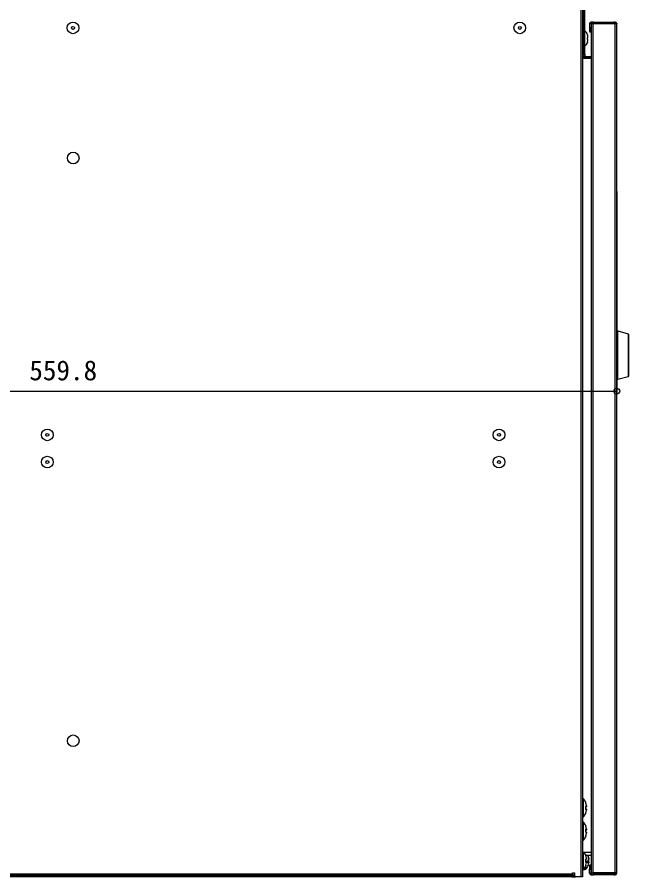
# Model space of a CAD drawing. Units: millimetres, scale not verified. Extents: x -875 to 875, y -1300 to 1292.
# Drawn here: x -345.7 to -30.9, y -808.9 to -366.4 of the extents above; entities that cross this region are included whole.
import ezdxf
from ezdxf.enums import TextEntityAlignment as Align

# ---------------------------------------------------------------- set-up
doc = ezdxf.new("R2010")
doc.units = ezdxf.units.MM
doc.header["$LTSCALE"] = 8
doc.layers.add('0-5_YKK_13', color=4, linetype='Continuous')
doc.layers.add('0-7_YKK_D', color=6, linetype='Continuous')
doc.styles.add('ＭＳ ゴシック', font='')
doc.styles.get('ＭＳ ゴシック').set_extended_font_data('MS Gothic')

msp = doc.modelspace()

# ---------------------------------------------------------------- linework, layer by layer
at = {"layer": '0-5_YKK_13'}
for p, q in [((-55.632, -233.354), (-55.632, -808.926)), ((-54.832, -233.885), (-54.832, -771.181)), ((-54.432, -352.026), (-54.432, -385.426)), ((-53.632, -385.426), (-53.632, -352.026)), ((-51.132, -369.726), (-51.132, -371.926)), ((-51.132, -369.726), (-50.332, -369.726)), ((-50.332, -368.926), (-50.132, -368.926)), ((-50.332, -368.926), (-50.332, -369.726)), ((-50.332, -369.726), (-50.332, -371.926)), ((-50.332, -369.726), (-50.132, -369.726)), ((-50.132, -368.926), (-50.132, -369.726)), ((-49.132, -368.926), (-50.132, -368.926)), ((-50.132, -369.726), (-49.132, -369.726)), ((-50.132, -806.926), (-50.132, -369.926)), ((-49.282, -369.926), (-50.132, -369.926)), ((-37.932, -369.926), (-49.282, -369.926)), ((-49.282, -806.926), (-49.282, -369.926)), ((-49.132, -368.926), (-38.632, -368.926)), ((-49.132, -369.726), (-49.132, -368.926)), ((-38.632, -369.726), (-49.132, -369.726)), ((-38.632, -368.926), (-38.632, -369.726)), ((-37.932, -368.926), (-38.132, -368.926)), ((-37.932, -369.726), (-38.132, -369.726)), ((-37.932, -368.926), (-37.932, -369.726)), ((-37.932, -369.726), (-37.932, -369.926)), ((-37.132, -369.726), (-37.932, -369.726)), ((-37.932, -806.926), (-37.932, -369.926)), ((-37.132, -369.726), (-37.132, -369.926)), ((-51.132, -371.926), (-51.132, -373.926)), ((-50.332, -371.926), (-51.132, -371.926)), ((-52.224, -377.726), (-52.224, -377.126)), ((-52.177, -376.926), (-52.045, -376.926)), ((-52.045, -377.926), (-52.177, -377.926)), ((-52.177, -379.226), (-52.045, -378.426)), ((-54.432, -385.926), (-54.832, -385.926)), ((-50.132, -387.626), (-54.832, -387.626)), ((-54.432, -386.426), (-54.432, -385.426)), ((-54.432, -385.426), (-53.632, -385.426)), ((-53.632, -386.426), (-54.432, -386.426)), ((-54.432, -386.626), (-54.432, -386.426)), ((-53.632, -385.426), (-53.632, -386.426)), ((-53.632, -386.626), (-53.632, -386.426)), ((-53.632, -386.626), (-50.132, -386.626)), ((-53.632, -387.426), (-50.132, -387.426)), ((-37.132, -527.926), (-36.632, -527.926)), ((-36.632, -527.926), (-31.303, -529.354)), ((-36.632, -552.926), (-36.632, -527.926)), ((-31.303, -529.354), (-31.303, -551.498)), ((-30.932, -551.015), (-30.932, -529.837)), ((-36.632, -552.926), (-37.132, -552.926)), ((-31.303, -551.498), (-36.632, -552.926)), ((-54.632, -768.726), (-54.434, -768.726)), ((-54.632, -773.602), (-54.632, -768.726)), ((-54.434, -768.726), (-54.434, -778.126)), ((-54.284, -778.058), (-54.284, -768.793)), ((-54.832, -771.181), (-54.832, -773.594)), ((-54.832, -773.594), (-54.832, -775.671)), ((-54.632, -778.126), (-54.632, -773.602)), ((-53.225, -770.389), (-53.225, -770.428)), ((-53.225, -773.167), (-53.225, -773.91)), ((-53.205, -773.174), (-53.205, -773.896)), ((-53.205, -773.174), (-53.205, -773.175)), ((-52.87, -773.984), (-53.2, -773.984)), ((-53.187, -774.066), (-52.868, -774.066)), ((-53.187, -774.066), (-52.87, -774.066)), ((-54.832, -775.671), (-54.832, -783.181)), ((-54.434, -778.126), (-54.632, -778.126)), ((-53.225, -776.451), (-53.225, -776.462)), ((-54.832, -783.181), (-54.832, -784.921)), ((-54.632, -780.726), (-54.434, -780.726)), ((-54.632, -784.899), (-54.632, -780.726)), ((-54.434, -780.726), (-54.434, -790.126)), ((-54.284, -790.058), (-54.284, -780.793)), ((-54.832, -784.921), (-54.832, -787.671)), ((-54.632, -790.126), (-54.632, -784.899)), ((-53.225, -784.718), (-53.225, -785.457)), ((-53.205, -784.738), (-53.205, -785.456)), ((-53.205, -784.738), (-53.205, -784.74)), ((-53.205, -784.953), (-52.87, -784.953)), ((-52.87, -784.706), (-53.204, -784.706)), ((-52.865, -784.709), (-53.204, -784.709)), ((-52.87, -784.706), (-52.865, -784.705)), ((-54.832, -787.671), (-54.832, -808.926)), ((-54.434, -790.126), (-54.632, -790.126)), ((-53.225, -788.379), (-53.225, -788.462)), ((-53.206, -788.383), (-53.205, -788.375)), ((-53.205, -788.294), (-53.205, -788.376)), ((-50.132, -796.426), (-54.832, -796.426)), ((-54.632, -800.836), (-54.632, -796.426)), ((-54.434, -796.426), (-54.434, -805.126)), ((-54.284, -805.058), (-54.284, -796.426)), ((-53.632, -796.659), (-53.632, -796.426)), ((-54.632, -805.126), (-54.632, -800.836)), ((-53.225, -797.391), (-53.225, -797.389)), ((-53.225, -797.389), (-53.225, -797.456)), ((-53.225, -800.318), (-53.225, -801.059)), ((-53.205, -800.321), (-53.205, -801.041)), ((-53.205, -800.321), (-53.205, -800.321)), ((-53.084, -800.848), (-53.084, -800.003)), ((-50.132, -797.926), (-53.022, -797.926)), ((-52.652, -799.549), (-52.654, -799.594)), ((-52.025, -800.919), (-52.025, -801.633)), ((-52.005, -800.905), (-52.005, -801.598)), ((-51.67, -800.691), (-51.982, -800.691)), ((-54.832, -805.126), (-54.632, -805.126)), ((-54.434, -805.126), (-54.632, -805.126)), ((-53.432, -805.126), (-53.432, -803.859)), ((-53.234, -805.126), (-53.432, -805.126)), ((-53.234, -803.447), (-53.234, -805.126)), ((-53.225, -803.46), (-53.225, -803.462)), ((-52.87, -800.927), (-53.205, -800.927)), ((-53.201, -801.117), (-52.866, -801.117)), ((-53.201, -801.119), (-52.87, -801.119)), ((-53.084, -805.058), (-53.084, -803.093)), ((-52.866, -801.123), (-52.87, -801.119)), ((-52.005, -801.291), (-51.658, -801.291)), ((-52.005, -801.312), (-51.67, -801.312)), ((-51.658, -801.295), (-51.67, -801.312)), ((-51.132, -807.126), (-51.132, -804.926)), ((-51.132, -804.926), (-50.332, -804.926)), ((-50.332, -807.126), (-50.332, -804.926)), ((-574.232, -807.326), (-59.832, -807.326)), ((-60.332, -808.926), (-573.732, -808.926)), ((-60.332, -808.126), (-60.332, -808.926)), ((-60.332, -808.926), (-59.332, -808.926)), ((-59.832, -807.326), (-59.832, -808.126)), ((-58.832, -808.126), (-59.332, -808.126)), ((-59.332, -808.926), (-58.332, -808.926)), ((-55.632, -808.926), (-58.332, -808.926)), ((-54.832, -808.926), (-55.632, -808.926)), ((-51.132, -807.126), (-50.332, -807.126)), ((-50.332, -807.126), (-50.132, -807.126)), ((-50.332, -807.926), (-50.332, -807.126)), ((-50.332, -807.926), (-50.132, -807.926)), ((-50.132, -806.926), (-49.282, -806.926)), ((-37.932, -806.926), (-49.282, -806.926)), ((-49.132, -807.126), (-38.632, -807.126)), ((-49.132, -807.926), (-49.132, -807.126)), ((-38.632, -807.926), (-49.132, -807.926)), ((-38.632, -807.126), (-38.632, -807.926)), ((-38.632, -807.926), (-38.132, -807.926)), ((-38.132, -807.126), (-37.932, -807.126)), ((-38.132, -807.926), (-37.932, -807.926)), ((-37.132, -806.926), (-37.932, -806.926)), ((-37.932, -807.126), (-37.932, -806.926)), ((-37.132, -807.126), (-37.932, -807.126)), ((-37.932, -807.926), (-37.932, -807.126)), ((-37.132, -807.126), (-37.132, -806.926))]:
    msp.add_line(p, q, dxfattribs=at)
for points in [[(-38.632, -369.726), (-38.132, -369.726), (-38.132, -368.926), (-38.632, -368.926)], [(-37.132, -806.926), (-37.132, -369.926), (-37.932, -369.926)], [(-52.045, -376.426), (-52.096, -376.001), (-52.177, -375.626)], [(-51.132, -373.926), (-50.332, -373.926), (-50.332, -371.926)], [(-52.177, -376.926), (-52.195, -376.937), (-52.21, -376.972), (-52.22, -377.024), (-52.224, -377.087), (-52.224, -377.126)], [(-52.224, -377.726), (-52.224, -377.789), (-52.218, -377.846), (-52.207, -377.891), (-52.191, -377.918), (-52.177, -377.926)], [(-53.632, -387.426), (-53.632, -386.626), (-54.432, -386.626)], [(-53.047, -772.696), (-53.08, -772.707), (-53.14, -772.768), (-53.185, -772.872), (-53.215, -773.008), (-53.225, -773.167), (-53.209, -773.171), (-53.205, -773.174)], [(-53.225, -773.91), (-53.209, -773.902), (-53.205, -773.896)], [(-53.225, -773.91), (-53.225, -773.932), (-53.211, -774.091), (-53.173, -774.228), (-53.115, -774.317), (-53.047, -774.342)], [(-52.671, -772.338), (-52.662, -772.394), (-52.65, -772.528), (-52.654, -772.651), (-52.678, -772.74), (-52.715, -772.798), (-52.773, -772.843), (-52.846, -772.866), (-52.871, -772.864)], [(-52.87, -773.984), (-52.828, -773.988), (-52.826, -773.989)], [(-52.87, -773.984), (-52.859, -774.003), (-52.853, -774.057)], [(-52.868, -774.069), (-52.839, -774.068), (-52.763, -774.094), (-52.713, -774.135), (-52.682, -774.18), (-52.663, -774.227), (-52.653, -774.277), (-52.65, -774.376), (-52.66, -774.506), (-52.674, -774.587)], [(-52.683, -772.268), (-52.681, -772.268), (-52.673, -772.265), (-52.674, -772.263)], [(-53.225, -776.451), (-53.209, -776.404), (-53.205, -776.365)], [(-53.046, -775.957), (-53.05, -775.967), (-53.123, -776.16), (-53.174, -776.297), (-53.201, -776.376), (-53.209, -776.4), (-53.209, -776.4), (-53.207, -776.392), (-53.206, -776.377), (-53.206, -776.356)], [(-53.225, -782.389), (-53.225, -782.39), (-53.211, -782.427), (-53.173, -782.524), (-53.115, -782.672), (-53.047, -782.846)], [(-53.047, -784.327), (-53.08, -784.324), (-53.14, -784.361), (-53.185, -784.445), (-53.215, -784.567), (-53.225, -784.718)], [(-53.225, -784.718), (-53.209, -784.729), (-53.205, -784.738)], [(-53.225, -785.457), (-53.209, -785.457), (-53.205, -785.456)], [(-53.205, -785.456), (-53.199, -785.567), (-53.18, -785.674), (-53.158, -785.742), (-53.142, -785.772), (-53.142, -785.773)], [(-53.171, -784.523), (-53.171, -784.523), (-53.181, -784.547), (-53.195, -784.604), (-53.204, -784.692), (-53.204, -784.74)], [(-53.14, -785.075), (-53.14, -785.075), (-53.149, -785.09), (-53.158, -785.11)], [(-52.671, -784.223), (-52.662, -784.278), (-52.65, -784.402), (-52.655, -784.525), (-52.674, -784.584), (-52.712, -784.643), (-52.77, -784.687), (-52.843, -784.708), (-52.865, -784.706)], [(-52.76, -785.933), (-52.738, -785.947), (-52.699, -785.991), (-52.674, -786.038), (-52.658, -786.093), (-52.649, -786.189), (-52.655, -786.325), (-52.672, -786.458), (-52.676, -786.481)], [(-52.703, -786.624), (-52.698, -786.625), (-52.681, -786.632), (-52.673, -786.638), (-52.674, -786.643)], [(-52.674, -784.208), (-52.66, -784.306), (-52.653, -784.391), (-52.654, -784.45), (-52.663, -784.48), (-52.674, -784.48)], [(-53.225, -788.379), (-53.209, -788.332), (-53.206, -788.303)], [(-53.195, -788.384), (-53.197, -788.391), (-53.214, -788.435), (-53.216, -788.44), (-53.216, -788.439), (-53.215, -788.435), (-53.213, -788.43), (-53.21, -788.419), (-53.206, -788.383)], [(-53.205, -797.535), (-53.209, -797.502), (-53.225, -797.456)], [(-53.225, -800.318), (-53.209, -800.32), (-53.205, -800.321)], [(-53.145, -800.015), (-53.143, -800.014), (-53.154, -800.03), (-53.173, -800.078), (-53.192, -800.162), (-53.204, -800.274), (-53.204, -800.321)], [(-53.086, -797.888), (-53.07, -797.88), (-53.054, -797.87), (-53.047, -797.864), (-53.047, -797.86)], [(-52.671, -799.382), (-52.662, -799.437), (-52.65, -799.574), (-52.653, -799.699), (-52.676, -799.79), (-52.71, -799.847), (-52.764, -799.895), (-52.778, -799.9)], [(-52.696, -799.24), (-52.681, -799.234), (-52.673, -799.229), (-52.674, -799.226)], [(-52.025, -800.919), (-52.009, -800.912), (-52.005, -800.905)], [(-51.963, -797.926), (-51.915, -798.076), (-51.847, -798.257)], [(-51.497, -800.069), (-51.695, -800.321), (-51.914, -800.506)], [(-51.848, -798.242), (-51.847, -798.244), (-51.847, -798.257)], [(-51.821, -800.427), (-51.651, -800.576), (-51.497, -800.782)], [(-51.555, -799.172), (-51.553, -799.171), (-51.522, -799.159), (-51.498, -799.145), (-51.481, -799.132), (-51.473, -799.119), (-51.472, -799.111)], [(-51.541, -799.182), (-51.522, -799.174), (-51.498, -799.162), (-51.481, -799.15), (-51.473, -799.139), (-51.472, -799.132)], [(-51.473, -799.11), (-51.47, -799.125), (-51.454, -799.244), (-51.45, -799.352), (-51.459, -799.407), (-51.484, -799.463), (-51.526, -799.512), (-51.528, -799.513)], [(-54.434, -805.126), (-53.632, -805.126), (-53.632, -804.192)], [(-53.225, -801.059), (-53.209, -801.049), (-53.205, -801.041)], [(-53.225, -801.059), (-53.225, -801.08), (-53.211, -801.237), (-53.173, -801.368), (-53.115, -801.448), (-53.047, -801.464)], [(-53.225, -803.46), (-53.209, -803.413), (-53.206, -803.388)], [(-53.205, -803.365), (-53.206, -803.368), (-53.207, -803.372)], [(-52.867, -801.118), (-52.865, -801.117), (-52.79, -801.132), (-52.73, -801.168), (-52.692, -801.212), (-52.668, -801.258), (-52.656, -801.303), (-52.65, -801.36), (-52.655, -801.497), (-52.673, -801.625), (-52.677, -801.649)], [(-52.778, -800.952), (-52.762, -800.958), (-52.714, -800.999), (-52.683, -801.045), (-52.664, -801.095), (-52.653, -801.159), (-52.652, -801.305), (-52.654, -801.325)], [(-52.025, -801.633), (-52.009, -801.614), (-52.005, -801.598)], [(-52.025, -801.633), (-52.025, -801.653), (-52.011, -801.792), (-51.973, -801.896), (-51.915, -801.942), (-51.847, -801.922)], [(-52.005, -801.597), (-52.001, -801.675), (-51.992, -801.727), (-51.985, -801.747), (-51.986, -801.746)], [(-51.847, -803.059), (-51.88, -803.139), (-51.916, -803.224)], [(-51.658, -801.294), (-51.628, -801.293), (-51.552, -801.321), (-51.504, -801.361), (-51.475, -801.403), (-51.459, -801.445), (-51.452, -801.483), (-51.449, -801.528), (-51.459, -801.656), (-51.473, -801.742)], [(-51.558, -801.319), (-51.553, -801.319), (-51.522, -801.316), (-51.498, -801.31), (-51.481, -801.302), (-51.473, -801.291), (-51.474, -801.279)], [(-51.486, -801.348), (-51.481, -801.346), (-51.473, -801.337), (-51.474, -801.327)], [(-51.474, -801.535), (-51.46, -801.523), (-51.453, -801.545), (-51.454, -801.598), (-51.463, -801.675), (-51.474, -801.744)], [(-50.332, -804.926), (-50.332, -802.926), (-51.132, -802.926), (-51.132, -804.926)], [(-574.232, -807.326), (-574.232, -808.126), (-59.832, -808.126)], [(-59.832, -807.326), (-59.832, -806.926), (-58.832, -806.926), (-58.832, -808.426)], [(-59.332, -808.926), (-59.332, -808.126), (-59.832, -808.126)], [(-49.132, -807.126), (-50.132, -807.126), (-50.132, -807.926), (-49.132, -807.926)], [(-38.132, -807.926), (-38.132, -807.126), (-38.632, -807.126)]]:
    msp.add_lwpolyline(points, dxfattribs=at)
for centre, radius in [((-317.032, -371.926), 3), ((-317.032, -371.926), 0.75), ((-87.032, -371.926), 3), ((-87.032, -371.926), 0.75), ((-316.932, -438.926), 3), ((-330.232, -581.426), 3), ((-97.732, -581.426), 3), ((-330.232, -581.426), 0.75), ((-97.732, -581.426), 0.75), ((-330.232, -595.426), 3), ((-97.732, -595.426), 3), ((-330.232, -595.426), 0.75), ((-97.732, -595.426), 0.75), ((-316.932, -738.926), 3)]:
    msp.add_circle(centre, radius, dxfattribs=at)
for centre, radius, start, end in [((-50.332, -369.726), 0.8, 90, 180), ((-37.932, -369.726), 0.8, 0, 90), ((-56.032, -376.626), 4, 17.48756, 53.1301), ((-50.761, -375.194), 1.481, 189.00449, 196.95293), ((-56.032, -378.226), 4, 306.8699, 342.49273), ((-51.167, -379.564), 1.066, 161.4949, 172.54768), ((-53.842, -376.676), 1.815, 352.08073, 7.91927), ((-54.448, -378.176), 2.416, 354.06003, 5.93997), ((-53.632, -386.626), 0.8, 180, 270), ((-31.432, -529.837), 0.5, 0, 75), ((-31.432, -551.015), 0.5, 285, 0), ((-54.632, -768.926), 0.2, 90, 180), ((-54.434, -768.926), 0.2, 41.4346, 90), ((-59.532, -773.426), 7, 25.71046, 41.4346), ((-53.495, -769.664), 3.264, 274.61621, 281.04762), ((-53.495, -777.187), 3.264, 78.95238, 85.38379), ((-53.495, -770.863), 3.264, 274.61621, 281.04762), ((-53.405, -770.476), 0.2, 0, 25.71046), ((-50.021, -769.639), 3.3, 193.82138, 203.49859), ((-52.727, -773.941), 0.48, 174.59409, 205.36996), ((-52.617, -773.135), 0.588, 155.65919, 183.87598), ((-53.248, -774.316), 0.203, 352.49247, 66.20654), ((-53.245, -772.722), 0.199, 296.78484, 7.44151), ((-59.523, -773.395), 6.943, 9.3817, 21.11908), ((-59.523, -773.457), 6.943, 9.3817, 21.11908), ((-53.317, -769.347), 3.36, 274.61621, 281.04762), ((-53.317, -770.993), 3.36, 274.61621, 281.04762), ((-52.87, -772.67), 0.198, 270.02255, 7.14903), ((-52.872, -774.267), 0.2, 353.03718, 89.17454), ((-52.914, -774.247), 0.27, 346.33462, 71.04152), ((-53.116, -772.485), 0.47, 340.10888, 19.89112), ((-53.153, -774.439), 0.502, 342.77677, 17.22323), ((-54.632, -777.926), 0.2, 180, 270), ((-54.434, -777.926), 0.2, 270, 318.5654), ((-59.532, -773.426), 7, 318.5654, 334.28954), ((-47.439, -778.26), 6.062, 157.67671, 162.63761), ((-53.405, -776.376), 0.2, 334.28954, 0), ((-59.523, -773.456), 6.943, 338.88092, 350.6183), ((-54.632, -780.926), 0.2, 90, 180), ((-54.434, -780.926), 0.2, 41.4346, 90), ((-59.532, -785.426), 7, 25.68764, 41.4346), ((-59.454, -785.335), 6.873, 9.43521, 21.22935), ((-53.563, -785.875), 1.359, 59.33864, 75.93782), ((-53.563, -783.784), 1.359, 284.06218, 300.66136), ((-52.643, -785.537), 0.588, 172.24214, 226.53419), ((-53.254, -784.352), 0.208, 294.10202, 6.98085), ((-53.239, -785.937), 0.193, 352.30929, 59.417), ((-53.387, -785.683), 1.399, 59.33864, 75.93782), ((-53.387, -787.32), 1.399, 59.33864, 75.93782), ((-59.454, -785.332), 6.873, 338.77065, 350.56479), ((-59.454, -785.516), 6.873, 338.77065, 350.56479), ((-52.875, -784.504), 0.202, 271.43265, 6.64856), ((-53.514, -784.777), 0.668, 344.79395, 6.48717), ((-52.866, -784.759), 0.193, 268.86729, 303.8155), ((-52.866, -786.092), 0.193, 56.22777, 91.13265), ((-53.026, -784.638), 0.387, 313.53905, 16.88096), ((-52.868, -786.093), 0.195, 352.96939, 55.97706), ((-53.726, -786.43), 1.075, 347.60329, 5.31123), ((-53.331, -786.288), 0.679, 345.43723, 14.56277), ((-54.632, -789.926), 0.2, 180, 270), ((-54.434, -789.926), 0.2, 270, 318.5654), ((-59.532, -785.426), 7, 318.5654, 334.23472), ((-50.311, -789.001), 2.98, 156.66336, 167.94633), ((-53.405, -788.376), 0.2, 334.28954, 0), ((-50.291, -789.01), 2.999, 156.72445, 166.39197), ((-147.526, -751.307), 101.357, 338.57833, 338.76436), ((-53.132, -788.067), 0.105, 35.957, 70.80949), ((-59.532, -800.426), 7, 25.71046, 34.8499), ((-52.715, -800.223), 0.519, 129.76515, 190.62315), ((-53.533, -802.372), 1.59, 65.35524, 79.115), ((-50.458, -796.86), 2.831, 192.15108, 203.83914), ((-53.405, -797.476), 0.2, 0, 25.71046), ((-49.268, -796.467), 4.079, 195.07845, 202.828), ((-44.464, -794.52), 9.229, 199.06164, 201.55924), ((-53.241, -799.85), 0.195, 298.48052, 7.62928), ((-59.485, -800.355), 6.904, 9.41139, 21.18028), ((-59.485, -800.498), 6.904, 9.41139, 21.18028), ((-53.356, -798.216), 1.637, 280.885, 294.64476), ((-52.867, -799.73), 0.194, 269.13298, 297.34107), ((-52.869, -799.728), 0.197, 297.61492, 7.01576), ((-53.177, -799.537), 0.53, 341.60215, 18.39785), ((-53.635, -799.44), 0.986, 356.11997, 12.44795), ((-51.238, -800.846), 0.791, 140.39799, 185.32041), ((-51.354, -800.843), 0.653, 148.66875, 185.35173), ((-49.329, -797.177), 2.733, 195.90481, 202.92662), ((-52.02, -800.366), 0.175, 307.25118, 8.1172), ((-57.837, -800.668), 6.457, 9.77725, 21.93065), ((-57.973, -800.631), 6.593, 9.66113, 21.69326), ((-52.604, -799.237), 1.339, 304.42781, 327.58479), ((-52.565, -801.23), 1.046, 31.0531, 45.64995), ((-57.833, -800.203), 6.454, 9.77572, 20.66082), ((-51.658, -800.878), 0.188, 31.14789, 93.58565), ((-53.832, -801.001), 2.185, 351.83313, 8.16687), ((-52.161, -799.785), 0.721, 336.70101, 17.2994), ((-52.168, -801.067), 0.729, 342.43198, 23.07606), ((-51.655, -799.978), 0.183, 329.80413, 7.13272), ((-52.208, -799.763), 0.758, 345.36037, 14.63963), ((-54.632, -804.926), 0.2, 180, 270), ((-54.434, -804.926), 0.2, 270, 318.5654), ((-59.532, -800.426), 7, 318.5654, 334.1414), ((-53.432, -804.926), 0.2, 180, 270), ((-53.234, -804.926), 0.2, 270, 318.5654), ((-53.533, -799.674), 1.59, 280.885, 294.64476), ((-38.7, -808.703), 15.443, 158.29247, 160.15548), ((-53.405, -803.376), 0.2, 334.28954, 358.2878), ((-29.938, -812.07), 24.827, 158.54827, 159.6265), ((-52.75, -801.082), 0.457, 174.6988, 204.00478), ((-53.252, -801.439), 0.207, 352.82967, 66.25137), ((-58.332, -800.426), 7, 318.5654, 336.42288), ((-53.356, -799.857), 1.637, 280.885, 294.64476), ((-59.485, -800.496), 6.904, 338.81972, 350.58861), ((-52.867, -801.121), 0.194, 62.31873, 90.86732), ((-52.874, -801.321), 0.202, 353.23272, 88.74815), ((-53.252, -801.061), 0.405, 353.08985, 19.21358), ((-53.695, -801.342), 1.043, 347.94626, 359.57946), ((-53.092, -801.485), 0.442, 341.46369, 18.53631), ((-52.768, -800.614), 1.301, 304.42781, 327.58479), ((-52.063, -801.901), 0.216, 354.43212, 72.26818), ((-57.837, -800.648), 6.457, 338.06935, 350.22275), ((-52.604, -800.817), 1.339, 304.42781, 327.58479), ((-51.677, -801.516), 0.204, 354.57812, 87.88962), ((-58.332, -808.426), 0.5, 180, 270), ((-50.332, -807.126), 0.8, 180, 270), ((-37.932, -807.126), 0.8, 270, 0)]:
    msp.add_arc(centre, radius, start, end, dxfattribs=at)
at = {"layer": '0-7_YKK_D'}
for p, q in [((-37.132, -456.176), (-37.132, -559.926)), ((-596.932, -558.926), (-37.132, -558.926))]:
    msp.add_line(p, q, dxfattribs=at)
msp.add_circle((-37.132, -558.926), 1.5, dxfattribs=at)

# ---------------------------------------------------------------- texts
at = {"layer": '0-7_YKK_D', "style": 'ＭＳ ゴシック'}
msp.add_text('559.8', height=10.26, dxfattribs=at).set_placement((-339.504, -556.426), align=Align.BOTTOM_LEFT)

doc.saveas('drawing.dxf')
